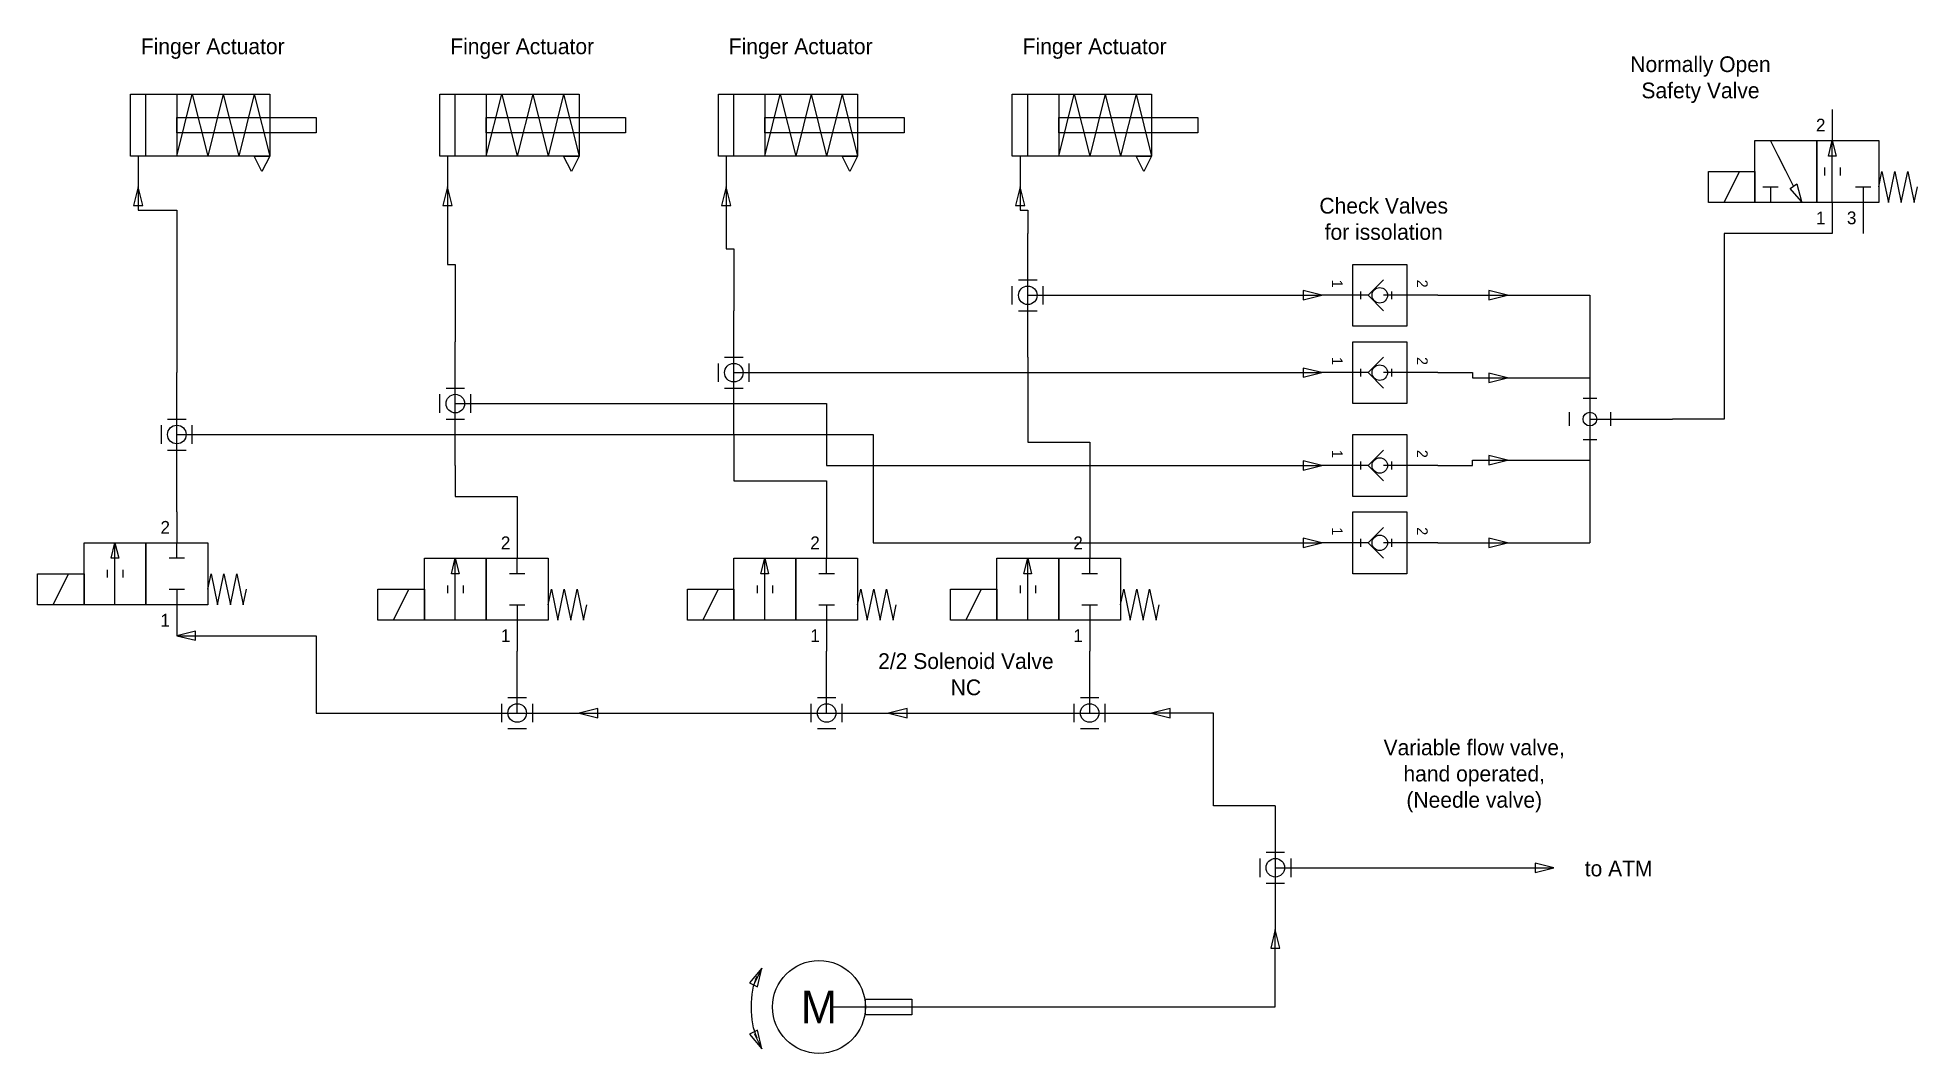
# Model space of a CAD drawing. Extents: x 14 to 257, y 50 to 181.
import ezdxf

# ---------------------------------------------------------------- set-up
doc = ezdxf.new("R2010")
doc.units = 0
doc.layers.get('0').update_dxf_attribs({"linetype": 'CONTINUOUS'})
doc.layers.add('1-texts', color=2, linetype='CONTINUOUS')
doc.layers.add('3-links', color=7, linetype='CONTINUOUS')

msp = doc.modelspace()

# ---------------------------------------------------------------- linework, layer by layer
for points in [[(26, 174), (44, 174), (44, 166), (26, 166)], [(28, 174), (32, 174), (32, 166), (28, 166)], [(66, 174), (84, 174), (84, 166), (66, 166)], [(68, 174), (72, 174), (72, 166), (68, 166)], [(102, 174), (120, 174), (120, 166), (102, 166)], [(104, 174), (108, 174), (108, 166), (104, 166)], [(140, 174), (158, 174), (158, 166), (140, 166)], [(142, 174), (146, 174), (146, 166), (142, 166)], [(32, 171), (50, 171), (50, 169), (32, 169)], [(72, 171), (90, 171), (90, 169), (72, 169)], [(108, 171), (126, 171), (126, 169), (108, 169)], [(146, 171), (164, 171), (164, 169), (146, 169)], [(236, 168), (244, 168), (244, 160), (236, 160)], [(244, 168), (252, 168), (252, 160), (244, 160)], [(246, 168), (246.5, 166), (245.5, 166), (246, 168)], [(44, 166), (43, 164), (42, 166)], [(84, 166), (83, 164), (82, 166)], [(120, 166), (119, 164), (118, 166)], [(158, 166), (157, 164), (156, 166)], [(230, 164), (236, 164), (236, 160), (230, 160)], [(242, 160.14), (240.57, 161.82), (241.43, 162.39), (242, 160.14)], [(191, 152), (191, 144), (184, 144), (184, 152)], [(191, 142), (191, 134), (184, 134), (184, 142)], [(191, 130), (191, 122), (184, 122), (184, 130)], [(191, 120), (191, 112), (184, 112), (184, 120)], [(20, 116), (28, 116), (28, 108), (20, 108)], [(24, 116), (24.5, 114), (23.5, 114), (24, 116)], [(28, 116), (36, 116), (36, 108), (28, 108)], [(14, 112), (20, 112), (20, 108), (14, 108)], [(64, 114), (72, 114), (72, 106), (64, 106)], [(68, 114), (68.5, 112), (67.5, 112), (68, 114)], [(72, 114), (80, 114), (80, 106), (72, 106)], [(104, 114), (112, 114), (112, 106), (104, 106)], [(108, 114), (108.5, 112), (107.5, 112), (108, 114)], [(112, 114), (120, 114), (120, 106), (112, 106)], [(138, 114), (146, 114), (146, 106), (138, 106)], [(142, 114), (142.5, 112), (141.5, 112), (142, 114)], [(146, 114), (154, 114), (154, 106), (146, 106)], [(58, 110), (64, 110), (64, 106), (58, 106)], [(98, 110), (104, 110), (104, 106), (98, 106)], [(132, 110), (138, 110), (138, 106), (132, 106)], [(107.62, 61), (106.01, 59.12), (107.08, 58.59)], [(121.01, 57), (127.01, 57), (127.01, 55), (121.01, 55)], [(107.62, 50.59), (107.08, 53), (106.01, 52.47)]]:
    msp.add_lwpolyline(points, close=True)
for points in [[(32, 166), (34, 174)], [(34, 174), (36, 166)], [(38, 174), (36, 166)], [(38, 174), (40, 166)], [(42, 174), (40, 166)], [(42, 174), (44, 166)], [(72, 166), (74, 174)], [(74, 174), (76, 166)], [(78, 174), (76, 166)], [(78, 174), (80, 166)], [(82, 174), (80, 166)], [(82, 174), (84, 166)], [(108, 166), (110, 174)], [(110, 174), (112, 166)], [(114, 174), (112, 166)], [(114, 174), (116, 166)], [(118, 174), (116, 166)], [(118, 174), (120, 166)], [(146, 166), (148, 174)], [(148, 174), (150, 166)], [(152, 174), (150, 166)], [(152, 174), (154, 166)], [(156, 174), (154, 166)], [(156, 174), (158, 166)], [(246, 172), (246, 168)], [(239, 166.03), (238, 168)], [(246, 160), (246, 168)], [(27, 165.96), (27, 161.96)], [(67, 165.96), (67, 161.96)], [(103, 165.96), (103, 161.96)], [(141, 165.96), (141, 161.96)], [(240, 164.07), (239, 166.03)], [(232, 160), (234, 164)], [(241, 162.11), (240, 164.07)], [(245, 164.5), (245, 163.5)], [(247, 164.5), (247, 163.5)], [(252, 162), (252.42, 164)], [(252.42, 164), (253.25, 160)], [(253.25, 160), (254.08, 164)], [(254.08, 164), (254.92, 160)], [(254.92, 160), (255.75, 164)], [(255.75, 164), (256.58, 160)], [(237, 162), (239, 162)], [(238, 162), (238, 160)], [(249, 162), (251, 162)], [(250, 162), (250, 160)], [(256.58, 160), (257, 162)], [(246, 160), (246, 156)], [(250, 160), (250, 156)], [(142, 140), (142, 156)], [(140, 146.8), (140, 149.2)], [(140.8, 150), (143.2, 150)], [(144, 146.8), (144, 149.2)], [(185, 148.5), (185, 147.5)], [(186, 148), (188, 150)], [(189, 148.5), (189, 147.5)], [(104, 130), (104, 146)], [(140.8, 146), (143.2, 146)], [(142, 148), (150, 148)], [(186, 148), (180, 148)], [(186, 148), (188, 146)], [(195, 148), (188, 148)], [(204, 148), (214.67, 148)], [(214.67, 148), (214.67, 137.33)], [(68, 126), (68, 142)], [(102, 136.8), (102, 139.2)], [(102.8, 140), (105.2, 140)], [(106, 136.8), (106, 139.2)], [(186, 138), (188, 140)], [(32, 122), (32, 138)], [(104, 138), (112, 138)], [(186, 138), (180, 138)], [(185, 138.5), (185, 137.5)], [(186, 138), (188, 136)], [(195, 138), (188, 138)], [(189, 138.5), (189, 137.5)], [(204, 137.33), (214.67, 137.33)], [(214.67, 137.33), (214.67, 126.67)], [(66, 132.8), (66, 135.2)], [(66.8, 136), (69.2, 136)], [(68, 134), (76, 134)], [(70, 132.8), (70, 135.2)], [(102.8, 136), (105.2, 136)], [(215.56, 134.67), (213.78, 134.67)], [(30.8, 132), (33.2, 132)], [(66.8, 132), (69.2, 132)], [(212, 132.89), (212, 131.11)], [(214.67, 132), (225.33, 132)], [(217.33, 132.89), (217.33, 131.11)], [(30, 128.8), (30, 131.2)], [(32, 130), (40, 130)], [(34, 128.8), (34, 131.2)], [(215.56, 129.33), (213.78, 129.33)], [(30.8, 128), (33.2, 128)], [(185, 126.5), (185, 125.5)], [(186, 126), (188, 128)], [(189, 126.5), (189, 125.5)], [(204, 126.67), (214.67, 126.67)], [(214.67, 126.67), (214.67, 116)], [(186, 126), (180, 126)], [(186, 126), (188, 124)], [(195, 126), (188, 126)], [(32, 120), (32, 116)], [(76, 118), (76, 114)], [(116, 118), (116, 114)], [(150, 118), (150, 114)], [(186, 116), (188, 118)], [(24, 108), (24, 116)], [(32, 114), (32, 116)], [(186, 116), (180, 116)], [(185, 116.5), (185, 115.5)], [(186, 116), (188, 114)], [(195, 116), (188, 116)], [(189, 116.5), (189, 115.5)], [(204, 116), (214.67, 116)], [(16, 108), (18, 112)], [(23, 112.5), (23, 111.5)], [(25, 112.5), (25, 111.5)], [(33, 114), (31, 114)], [(36, 110), (36.42, 112)], [(36.42, 112), (37.25, 108)], [(37.25, 108), (38.08, 112)], [(38.08, 112), (38.92, 108)], [(38.92, 108), (39.75, 112)], [(39.75, 112), (40.58, 108)], [(68, 106), (68, 114)], [(77, 112), (75, 112)], [(76, 112), (76, 114)], [(108, 106), (108, 114)], [(117, 112), (115, 112)], [(116, 112), (116, 114)], [(142, 106), (142, 114)], [(151, 112), (149, 112)], [(150, 112), (150, 114)], [(31, 110), (33, 110)], [(32, 110), (32, 108)], [(40.58, 108), (41, 110)], [(60, 106), (62, 110)], [(67, 110.5), (67, 109.5)], [(69, 110.5), (69, 109.5)], [(80, 108), (80.42, 110)], [(80.42, 110), (81.25, 106)], [(81.25, 106), (82.08, 110)], [(82.08, 110), (82.92, 106)], [(82.92, 106), (83.75, 110)], [(83.75, 110), (84.58, 106)], [(100, 106), (102, 110)], [(107, 110.5), (107, 109.5)], [(109, 110.5), (109, 109.5)], [(120, 108), (120.42, 110)], [(120.42, 110), (121.25, 106)], [(121.25, 106), (122.08, 110)], [(122.08, 110), (122.92, 106)], [(122.92, 106), (123.75, 110)], [(123.75, 110), (124.58, 106)], [(134, 106), (136, 110)], [(141, 110.5), (141, 109.5)], [(143, 110.5), (143, 109.5)], [(154, 108), (154.42, 110)], [(154.42, 110), (155.25, 106)], [(155.25, 106), (156.08, 110)], [(156.08, 110), (156.92, 106)], [(156.92, 106), (157.75, 110)], [(157.75, 110), (158.58, 106)], [(32, 108), (32, 104)], [(75, 108), (77, 108)], [(76, 108), (76, 106)], [(84.58, 106), (85, 108)], [(115, 108), (117, 108)], [(116, 108), (116, 106)], [(124.58, 106), (125, 108)], [(149, 108), (151, 108)], [(150, 108), (150, 106)], [(158.58, 106), (159, 108)], [(76, 106), (76, 102)], [(116, 106), (116, 102)], [(150, 106), (150, 102)], [(76, 94), (76, 102)], [(116, 94), (116, 102)], [(150, 94), (150, 102)], [(74, 92.8), (74, 95.2)], [(74.8, 96), (77.2, 96)], [(78, 92.8), (78, 95.2)], [(114, 92.8), (114, 95.2)], [(114.8, 96), (117.2, 96)], [(118, 92.8), (118, 95.2)], [(148, 92.8), (148, 95.2)], [(148.8, 96), (151.2, 96)], [(152, 92.8), (152, 95.2)], [(68, 94), (84, 94)], [(108, 94), (124, 94)], [(142, 94), (158, 94)], [(74.8, 92), (77.2, 92)], [(114.8, 92), (117.2, 92)], [(148.8, 92), (151.2, 92)], [(174, 82), (174, 66)], [(172.8, 76), (175.2, 76)], [(172, 75.2), (172, 72.8)], [(174, 74), (182, 74)], [(176, 75.2), (176, 72.8)], [(172.8, 72), (175.2, 72)], [(107.62, 61), (106.62, 59)], [(106.62, 52.59), (107.62, 50.59)]]:
    msp.add_lwpolyline(points)
for centre, radius in [((142, 148), 1.2), ((187.5, 148), 1), ((104, 138), 1.2), ((187.5, 138), 1), ((68, 134), 1.2), ((214.67, 132), 0.889), ((32, 130), 1.2), ((187.5, 126), 1), ((187.5, 116), 1), ((76, 94), 1.2), ((116, 94), 1.2), ((150, 94), 1.2), ((174, 74), 1.2), ((115.01, 56), 6)]:
    msp.add_circle(centre, radius)
msp.add_open_spline([(107.03, 51.99), (106.01, 54), (106.01, 58), (107.03, 59.99)], degree=3)
at = {"layer": '3-links'}
for points in [[(27, 162), (26.4, 159.6), (27.6, 159.6)], [(67, 162), (66.4, 159.6), (67.6, 159.6)], [(103, 162), (102.4, 159.6), (103.6, 159.6)], [(141, 162), (140.4, 159.6), (141.6, 159.6)], [(180, 148), (177.6, 148.6), (177.6, 147.4)], [(204, 148), (201.6, 148.6), (201.6, 147.4)], [(180, 138), (177.6, 138.6), (177.6, 137.4)], [(204, 137.33), (201.6, 137.93), (201.6, 136.73)], [(180, 126), (177.6, 126.6), (177.6, 125.4)], [(204, 126.67), (201.6, 127.27), (201.6, 126.07)], [(180, 116), (177.6, 116.6), (177.6, 115.4)], [(204, 116), (201.6, 116.6), (201.6, 115.4)], [(32, 104), (34.4, 103.4), (34.4, 104.6)], [(84, 94), (86.4, 93.4), (86.4, 94.6)], [(124, 94), (126.4, 93.4), (126.4, 94.6)], [(158, 94), (160.4, 93.4), (160.4, 94.6)], [(210, 74), (207.6, 74.6), (207.6, 73.4)], [(174, 66), (173.4, 63.6), (174.6, 63.6)]]:
    msp.add_lwpolyline(points, close=True, dxfattribs=at)
for points in [[(27, 162), (27, 159), (32, 159), (32, 138)], [(67, 162), (67, 152), (68, 152), (68, 142)], [(103, 162), (103, 154), (104, 154), (104, 146)], [(141, 162), (141, 159), (142, 159), (142, 156)], [(246, 156), (232, 156), (232, 132), (225.33, 132)], [(150, 148), (180, 148)], [(195, 148), (204, 148)], [(142, 140), (142, 129), (150, 129), (150, 118)], [(112, 138), (180, 138)], [(195, 138), (199.5, 138), (199.5, 137.33), (204, 137.33)], [(76, 134), (116, 134), (116, 126), (180, 126)], [(40, 130), (122, 130), (122, 116), (180, 116)], [(104, 130), (104, 124), (116, 124), (116, 118)], [(195, 126), (199.5, 126), (199.5, 126.67), (204, 126.67)], [(68, 126), (68, 122), (76, 122), (76, 118)], [(32, 120), (32, 122)], [(195, 116), (204, 116)], [(32, 104), (50, 104), (50, 94), (68, 94)], [(84, 94), (108, 94)], [(124, 94), (142, 94)], [(174, 82), (166, 82), (166, 94), (158, 94)], [(182, 74), (210, 74)], [(116.51, 56), (174, 56), (174, 66)]]:
    msp.add_lwpolyline(points, dxfattribs=at)

# ---------------------------------------------------------------- texts
at = {"layer": '1-texts', "attachment_point": 5}
for s, insert, char_height in [('Finger Actuator', (36.64, 179.88), 2.034), ('Finger Actuator', (76.64, 179.88), 2.034), ('Finger Actuator', (112.64, 179.88), 2.034), ('Finger Actuator', (150.64, 179.88), 2.034), ('Normally Open \\PSafety Valve', (228.96, 175.87), 2.034), ('2', (244.5, 170), 1.65), ('Check Valves\\Pfor issolation', (188.01, 157.87), 2.034), ('1', (244.5, 158), 1.65), ('3', (248.5, 158), 1.65), ('2', (30.5, 118), 1.65), ('2', (74.5, 116), 1.65), ('2', (114.5, 116), 1.65), ('2', (148.5, 116), 1.65), ('1', (30.5, 106), 1.65), ('1', (74.5, 104), 1.65), ('1', (114.5, 104), 1.65), ('1', (148.5, 104), 1.65), ('2/2 Solenoid Valve\\PNC', (134, 99), 2.034), ('Variable flow valve,\\Phand operated,\\P(Needle valve)', (199.71, 85.86), 2.034), ('to ATM', (218.38, 73.89), 2.034), ('M', (115.01, 56), 4.19)]:
    msp.add_mtext(s, dxfattribs=dict(at, insert=insert, char_height=char_height))
at = {"layer": '1-texts', "char_height": 1.39, "attachment_point": 5, "rotation": 270}
for s, insert in [('1', (182, 149.5)), ('2', (193, 149.5)), ('1', (182, 139.5)), ('2', (193, 139.5)), ('1', (182, 127.5)), ('2', (193, 127.5)), ('1', (182, 117.5)), ('2', (193, 117.5))]:
    msp.add_mtext(s, dxfattribs=dict(at, insert=insert))

doc.saveas('drawing.dxf')
